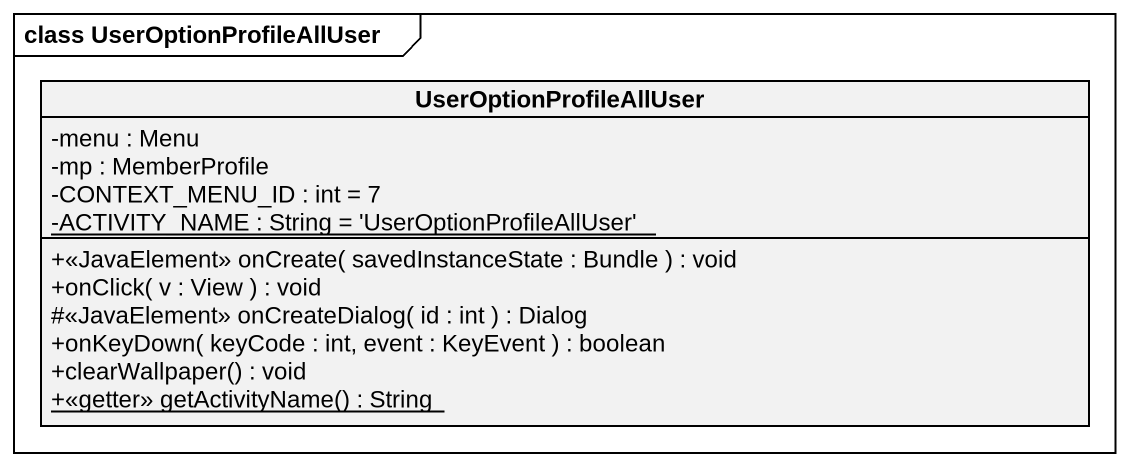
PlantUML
@startuml
mainframe class UserOptionProfileAllUser
hide circle
hide empty members
skinparam classAttributeIconSize 0
class UserOptionProfileAllUser {
  -menu : Menu
  -mp : MemberProfile
  -CONTEXT_MENU_ID : int = 7
  {static} -ACTIVITY_NAME : String = 'UserOptionProfileAllUser'
  +<<JavaElement>> onCreate( savedInstanceState : Bundle ) : void
  +onClick( v : View ) : void
  #<<JavaElement>> onCreateDialog( id : int ) : Dialog
  +onKeyDown( keyCode : int, event : KeyEvent ) : boolean
  +clearWallpaper() : void
  {static} +<<getter>> getActivityName() : String
}
@enduml
